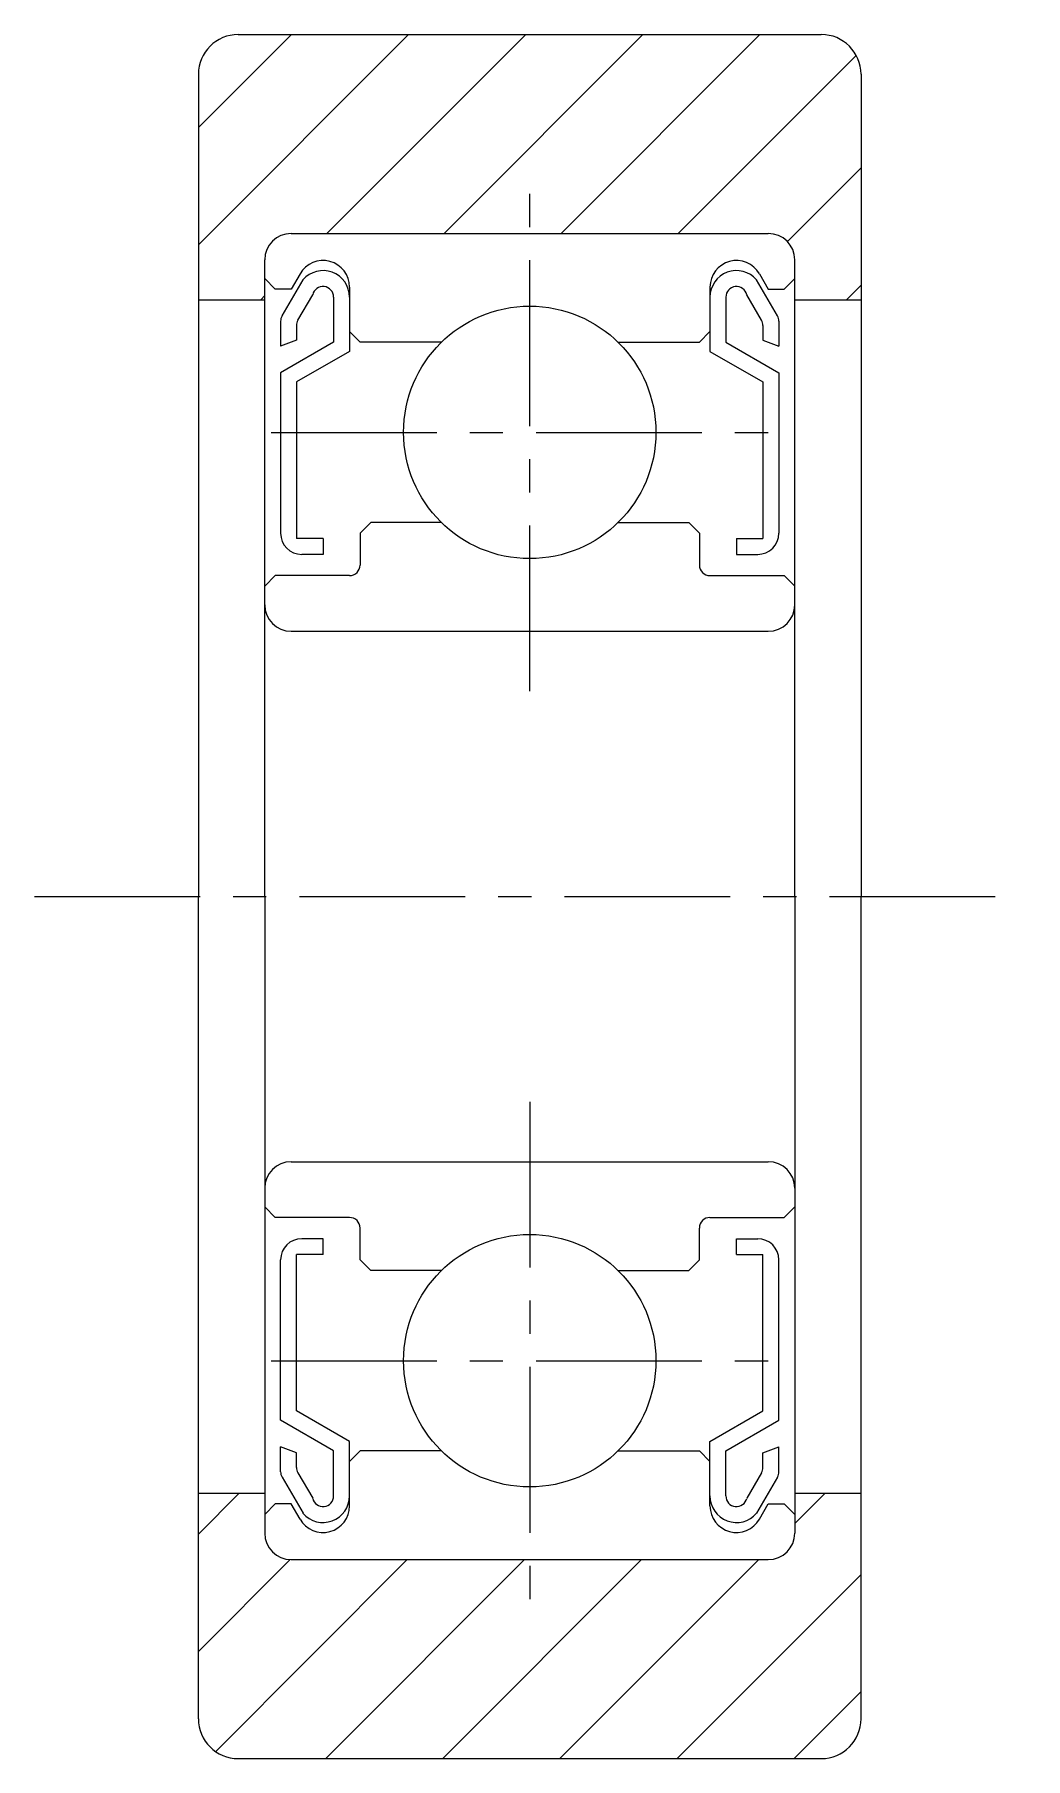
# Model space of a CAD drawing. Extents: x 10.1 to 44, y 10 to 35.
# Drawn here: x 36.57 to 44.05, y 21.97 to 34.97 of the extents above; entities outside this region: 2.
import ezdxf

# ---------------------------------------------------------------- set-up
doc = ezdxf.new("R2010")
doc.units = 0
doc.linetypes.add('CENTER', pattern=[2, 1.25, -0.25, 0.25, -0.25])
doc.layers.get('0').update_dxf_attribs({"linetype": 'CONTINUOUS'})
doc.layers.add('CENTER', color=1, linetype='CENTER')

# ---------------------------------------------------------------- blocks, each defined once
blk = doc.blocks.new('*X2')
at = {"color": 0, "linetype": 'CONTINUOUS'}
for p, q in [((37.804, 33.385), (39.39, 34.97)), ((37.804, 34.269), (38.506, 34.97)), ((38.774, 33.47), (40.274, 34.97)), ((39.658, 33.47), (41.158, 34.97)), ((40.541, 33.47), (42.041, 34.97)), ((41.425, 33.47), (42.768, 34.813)), ((42.248, 33.409), (42.804, 33.965)), ((42.693, 32.97), (42.804, 33.081)), ((38.274, 32.97), (38.304, 33.001))]:
    blk.add_line(p, q, dxfattribs=at)
blk = doc.blocks.new('*X3')
at = {"color": 0, "linetype": 'CONTINUOUS'}
for p, q in [((37.804, 23.662), (38.112, 23.97)), ((42.304, 23.743), (42.532, 23.97)), ((37.804, 22.778), (38.497, 23.47)), ((37.934, 22.024), (39.38, 23.47)), ((38.764, 21.97), (40.264, 23.47)), ((39.648, 21.97), (41.148, 23.47)), ((40.532, 21.97), (42.032, 23.47)), ((41.416, 21.97), (42.804, 23.359)), ((42.3, 21.97), (42.804, 22.475))]:
    blk.add_line(p, q, dxfattribs=at)

msp = doc.modelspace()

# ---------------------------------------------------------------- linework, layer by layer
at = {"color": 7, "linetype": 'CONTINUOUS'}
for p, q in [((38.104, 34.97), (42.504, 34.97)), ((39.454, 34.97), (39.454, 34.97)), ((39.804, 34.97), (39.804, 34.97)), ((37.804, 34.67), (37.804, 28.47)), ((42.804, 34.67), (42.804, 28.47)), ((38.504, 33.47), (42.104, 33.47)), ((38.304, 28.47), (38.304, 33.27)), ((38.571, 33.166), (38.504, 33.05)), ((42.037, 33.166), (42.104, 33.05)), ((42.304, 28.47), (42.304, 33.27)), ((38.384, 33.05), (38.304, 33.13)), ((38.504, 33.05), (38.384, 33.05)), ((38.435, 32.848), (38.593, 33.121)), ((38.944, 33.066), (38.944, 32.73)), ((41.664, 33.066), (41.664, 32.73)), ((42.173, 32.848), (42.016, 33.121)), ((42.104, 33.05), (42.224, 33.05)), ((42.224, 33.05), (42.304, 33.13)), ((37.804, 32.97), (38.304, 32.97)), ((38.555, 32.815), (38.666, 33.008)), ((38.824, 32.99), (38.824, 32.65)), ((38.944, 32.99), (38.944, 32.581)), ((41.664, 32.99), (41.664, 32.581)), ((41.784, 32.99), (41.784, 32.65)), ((42.053, 32.815), (41.942, 33.008)), ((42.304, 32.97), (42.804, 32.97)), ((38.424, 32.808), (38.424, 32.621)), ((38.544, 32.775), (38.544, 32.665)), ((42.064, 32.775), (42.064, 32.665)), ((42.184, 32.808), (42.184, 32.621)), ((38.544, 32.665), (38.424, 32.621)), ((38.824, 32.65), (38.424, 32.419)), ((39.024, 32.65), (38.944, 32.73)), ((39.637, 32.65), (39.024, 32.65)), ((40.971, 32.65), (41.584, 32.65)), ((41.584, 32.65), (41.664, 32.73)), ((41.784, 32.65), (42.184, 32.419)), ((42.064, 32.665), (42.184, 32.621)), ((38.944, 32.581), (38.544, 32.35)), ((41.664, 32.581), (42.064, 32.35)), ((38.424, 32.419), (38.424, 31.21)), ((42.184, 32.419), (42.184, 31.21)), ((38.544, 32.35), (38.544, 31.17)), ((42.064, 32.35), (42.064, 31.17)), ((39.104, 31.29), (39.024, 31.21)), ((39.024, 31.21), (39.024, 30.97)), ((39.637, 31.29), (39.104, 31.29)), ((40.971, 31.29), (41.504, 31.29)), ((41.504, 31.29), (41.584, 31.21)), ((41.584, 31.21), (41.584, 30.97)), ((38.744, 31.17), (38.544, 31.17)), ((38.744, 31.17), (38.744, 31.05)), ((41.864, 31.17), (42.064, 31.17)), ((41.864, 31.17), (41.864, 31.05)), ((38.744, 31.05), (38.584, 31.05)), ((41.864, 31.05), (42.024, 31.05)), ((38.384, 30.89), (38.304, 30.81)), ((38.944, 30.89), (38.384, 30.89)), ((41.664, 30.89), (42.224, 30.89)), ((42.224, 30.89), (42.304, 30.81)), ((38.504, 30.47), (42.104, 30.47)), ((37.804, 22.27), (37.804, 28.47)), ((38.304, 28.47), (38.304, 23.67)), ((42.304, 28.47), (42.304, 23.67)), ((42.804, 22.27), (42.804, 28.47)), ((38.504, 26.47), (42.104, 26.47)), ((38.384, 26.05), (38.304, 26.13)), ((42.224, 26.05), (42.304, 26.13)), ((38.944, 26.05), (38.384, 26.05)), ((41.664, 26.05), (42.224, 26.05)), ((38.744, 25.89), (38.584, 25.89)), ((38.744, 25.77), (38.744, 25.89)), ((39.024, 25.73), (39.024, 25.97)), ((41.584, 25.73), (41.584, 25.97)), ((41.864, 25.77), (41.864, 25.89)), ((41.864, 25.89), (42.024, 25.89)), ((38.544, 24.591), (38.544, 25.77)), ((38.744, 25.77), (38.544, 25.77)), ((41.864, 25.77), (42.064, 25.77)), ((42.064, 24.591), (42.064, 25.77)), ((38.424, 24.521), (38.424, 25.73)), ((39.104, 25.65), (39.024, 25.73)), ((39.637, 25.65), (39.104, 25.65)), ((40.971, 25.65), (41.504, 25.65)), ((41.504, 25.65), (41.584, 25.73)), ((42.184, 24.521), (42.184, 25.73)), ((38.944, 24.36), (38.544, 24.591)), ((41.664, 24.36), (42.064, 24.591)), ((38.824, 24.29), (38.424, 24.521)), ((41.784, 24.29), (42.184, 24.521)), ((38.544, 24.276), (38.424, 24.32)), ((38.424, 24.133), (38.424, 24.32)), ((38.944, 23.95), (38.944, 24.36)), ((41.664, 23.95), (41.664, 24.36)), ((42.064, 24.276), (42.184, 24.32)), ((42.184, 24.133), (42.184, 24.32)), ((38.544, 24.165), (38.544, 24.276)), ((38.824, 23.95), (38.824, 24.29)), ((39.024, 24.29), (38.944, 24.21)), ((38.944, 23.875), (38.944, 24.21)), ((39.637, 24.29), (39.024, 24.29)), ((40.971, 24.29), (41.584, 24.29)), ((41.584, 24.29), (41.664, 24.21)), ((41.664, 23.875), (41.664, 24.21)), ((41.784, 23.95), (41.784, 24.29)), ((42.064, 24.165), (42.064, 24.276)), ((38.435, 24.093), (38.593, 23.82)), ((38.555, 24.125), (38.666, 23.933)), ((42.053, 24.125), (41.942, 23.933)), ((42.173, 24.093), (42.016, 23.82)), ((37.804, 23.97), (38.304, 23.97)), ((42.304, 23.97), (42.804, 23.97)), ((38.384, 23.89), (38.304, 23.81)), ((38.504, 23.89), (38.384, 23.89)), ((38.571, 23.775), (38.504, 23.89)), ((42.037, 23.775), (42.104, 23.89)), ((42.104, 23.89), (42.224, 23.89)), ((42.224, 23.89), (42.304, 23.81)), ((38.504, 23.47), (42.104, 23.47)), ((38.104, 21.97), (42.504, 21.97))]:
    msp.add_line(p, q, dxfattribs=at)
for centre in [(40.304, 31.97), (40.304, 24.97)]:
    msp.add_circle(centre, 0.952, dxfattribs=at)
for centre, radius, start, end in [((38.104, 34.67), 0.3, 90, 180), ((42.504, 34.67), 0.3, 360, 90), ((38.504, 33.27), 0.2, 90, 180), ((42.104, 33.27), 0.2, 0, 90), ((38.744, 33.066), 0.2, 359.9996, 150.0002), ((38.744, 32.99), 0.2, 0, 139.1944), ((41.864, 33.066), 0.2, 29.9998, 180.0004), ((41.864, 32.99), 0.2, 40.8056, 180), ((38.744, 32.99), 0.08, 0, 167.1249), ((41.864, 32.99), 0.08, 12.8751, 180), ((38.504, 32.808), 0.08, 150.0003, 180.0006), ((38.624, 32.775), 0.08, 150.0003, 180.0006), ((41.984, 32.775), 0.08, 359.9994, 29.9997), ((42.104, 32.808), 0.08, 359.9994, 29.9997), ((38.584, 31.21), 0.16, 180.0003, 270.0003), ((42.024, 31.21), 0.16, 269.9997, 359.9997), ((38.944, 30.97), 0.08, 270.0006, 0), ((41.664, 30.97), 0.08, 180, 269.9994), ((38.504, 30.67), 0.2, 180, 270), ((42.104, 30.67), 0.2, 270, 0), ((38.504, 26.27), 0.2, 90, 180), ((42.104, 26.27), 0.2, 0, 90), ((38.944, 25.97), 0.08, 0, 89.9994), ((41.664, 25.97), 0.08, 90.0006, 180), ((38.584, 25.73), 0.16, 89.9997, 179.9997), ((42.024, 25.73), 0.16, 0.0003, 90.0003), ((38.504, 24.133), 0.08, 179.9994, 209.9997), ((38.624, 24.165), 0.08, 179.9994, 209.9997), ((41.984, 24.165), 0.08, 330.0003, 0.0006), ((42.104, 24.133), 0.08, 330.0003, 0.0006), ((38.744, 23.95), 0.2, 220.8056, 0), ((38.744, 23.95), 0.08, 192.8751, 0), ((41.864, 23.95), 0.2, 180, 319.1944), ((41.864, 23.95), 0.08, 180, 347.1249), ((38.744, 23.875), 0.2, 209.9998, 0.0004), ((41.864, 23.875), 0.2, 179.9996, 330.0002), ((38.504, 23.67), 0.2, 180, 270), ((42.104, 23.67), 0.2, 270, 0), ((38.104, 22.27), 0.3, 180, 270), ((42.504, 22.27), 0.3, 270, 0)]:
    msp.add_arc(centre, radius, start, end, dxfattribs=at)
at = {"layer": 'CENTER', "color": 1, "linetype": 'CENTER'}
for p, q in [((40.304, 30.018), (40.304, 33.923)), ((38.352, 31.97), (42.257, 31.97)), ((36.566, 28.47), (44.045, 28.47)), ((40.304, 26.923), (40.304, 23.018)), ((38.352, 24.97), (42.257, 24.97))]:
    msp.add_line(p, q, dxfattribs=at)

# ---------------------------------------------------------------- block references
at = {"color": 3, "linetype": 'CONTINUOUS'}
for name in ['*X2', '*X3']:
    msp.add_blockref(name, (0, 0), dxfattribs=at)

# ---------------------------------------------------------------- texts
at = {"color": 7, "linetype": 'CONTINUOUS'}
for s, p in [('EB 13', (10, 15)), ('EB13', (10, 10))]:
    msp.add_text(s, height=1, dxfattribs=at).set_placement(p)

doc.saveas('drawing.dxf')
